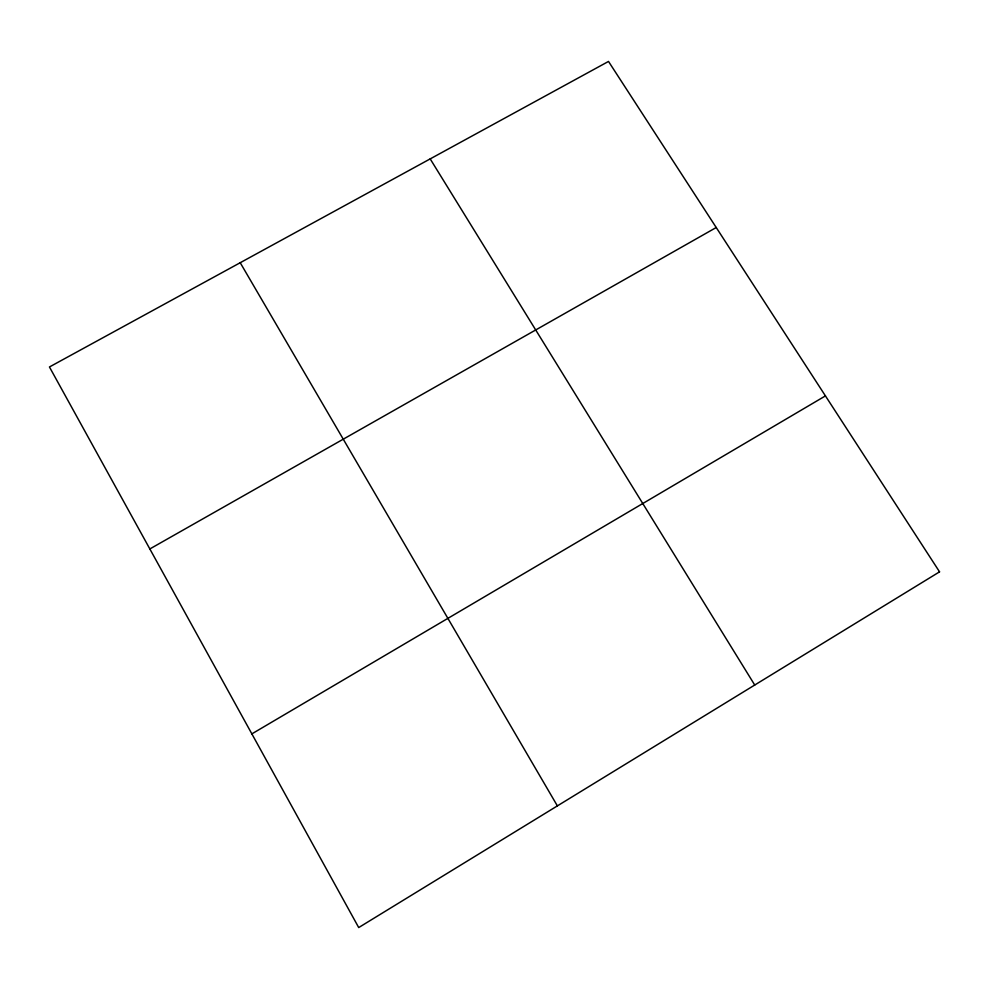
<?xml version="1.0" encoding="UTF-8"?>
<svg xmlns="http://www.w3.org/2000/svg" width="989" height="989" viewBox="0 0 989 989"><rect width="100%" height="100%" fill="white"/><g stroke="black" fill="none" stroke-linecap="round" stroke-linejoin="round"><path stroke-width="1.48" d="M251.861 733.875L825.432 395.897M149.846 548.944L716.221 227.519M430.19 158.895L754.731 685.031M240.216 262.715L557.376 805.887M939.55 571.84L358.71 927.558L49.45 366.968L608.507 61.442L939.55 571.84"/></g></svg>
